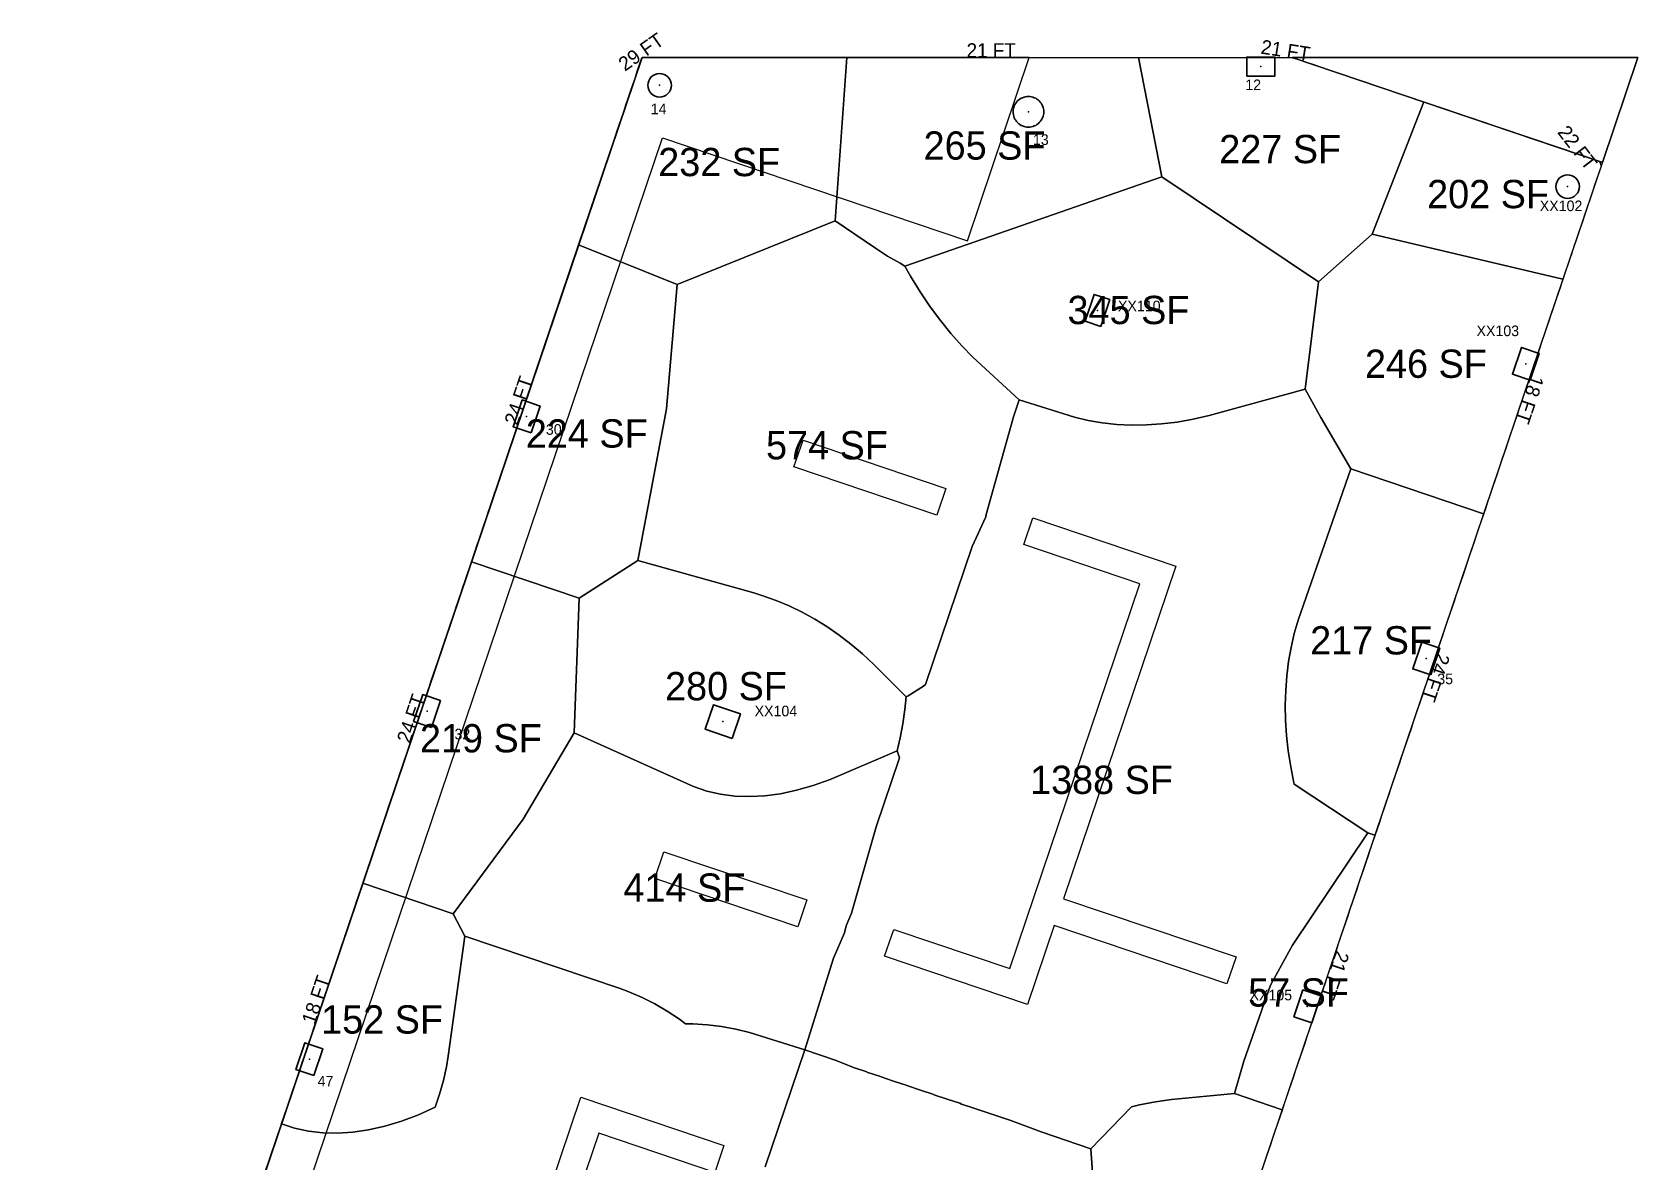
# Model space of a CAD drawing. Header units: metres. Extents: x 29 to 12657, y -13 to 49076.
# Drawn here: x 10664 to 12027, y 39653 to 40612 of the extents above; entities that cross this region are included whole.
import ezdxf
from ezdxf.enums import TextEntityAlignment as Align

# ---------------------------------------------------------------- set-up
doc = ezdxf.new("R2010")
doc.units = ezdxf.units.M
doc.layers.add('COL-IDEN', color=171, linetype='Continuous', lineweight=30)
doc.layers.add('COLS', color=52, linetype='Continuous', lineweight=20)
for name, color, linetype in [('FLOOR_13_AREA_LABELS', 3, 'Continuous'), ('FLOOR_13_BOUNDARY', 5, 'Continuous'), ('FLOOR_13_COLUMNS', 7, 'Continuous'), ('FLOOR_13_FASCADE_COLUMNS', 30, 'Continuous'), ('FLOOR_13_FASCADE_WALLS', 4, 'Continuous'), ('FLOOR_13_LARGE_TRIBUTARY', 6, 'Continuous'), ('FLOOR_13_TRIBUTARY_COL_10', 2, 'Continuous'), ('FLOOR_13_TRIBUTARY_COL_11', 2, 'Continuous'), ('FLOOR_13_TRIBUTARY_COL_12', 2, 'Continuous'), ('FLOOR_13_TRIBUTARY_COL_14', 2, 'Continuous'), ('FLOOR_13_TRIBUTARY_COL_17', 2, 'Continuous'), ('FLOOR_13_TRIBUTARY_COL_18', 2, 'Continuous'), ('FLOOR_13_TRIBUTARY_COL_2', 2, 'Continuous'), ('FLOOR_13_TRIBUTARY_COL_20', 2, 'Continuous'), ('FLOOR_13_TRIBUTARY_COL_3', 2, 'Continuous'), ('FLOOR_13_TRIBUTARY_COL_4', 2, 'Continuous'), ('FLOOR_13_TRIBUTARY_COL_5', 2, 'Continuous'), ('FLOOR_13_TRIBUTARY_COL_6', 2, 'Continuous'), ('FLOOR_13_TRIBUTARY_COL_7', 2, 'Continuous'), ('FLOOR_13_WALL_TRIBUTARY_10', 1, 'Continuous'), ('FLOOR_13_WALL_TRIBUTARY_11', 1, 'Continuous'), ('FLOOR_13_WALL_TRIBUTARY_12', 1, 'Continuous'), ('FLOOR_13_WALL_TRIBUTARY_13', 1, 'Continuous'), ('FLOOR_13_WALL_TRIBUTARY_14', 1, 'Continuous'), ('SLAB-BALCONY', 3, 'Continuous'), ('SLAB-RESIDENTIAL', 6, 'Continuous'), ('WALL', 4, 'Continuous')]:
    doc.layers.add(name, color=color, linetype=linetype)

msp = doc.modelspace()

# ---------------------------------------------------------------- linework, layer by layer
at = {"layer": 'COLS', "lineweight": 30}
for points in [[(11695.1, 40574.9), (11695.1, 40590.9), (11719.1, 40590.9), (11719.1, 40574.9)], [(11571.1, 40362.3), (11557.8, 40366.8), (11565.5, 40389.5), (11578.8, 40385.1)], [(11935.8, 40316.6), (11920.7, 40321.8), (11928.4, 40344.5), (11943.5, 40339.4)], [(11087.5, 40272.1), (11072.3, 40277.2), (11080, 40300), (11095.2, 40294.8)], [(11851.3, 40066.5), (11836.1, 40071.6), (11843.8, 40094.4), (11859, 40089.2)], [(11002.9, 40022), (10987.8, 40027.1), (10995.5, 40049.9), (11010.6, 40044.7)], [(11258.1, 40012.7), (11235.4, 40020.4), (11242.5, 40041.2), (11265.2, 40033.6)], [(11750.3, 39771.3), (11735.1, 39776.4), (11742.8, 39799.2), (11757.9, 39794.1)], [(10903, 39726.4), (10887.8, 39731.6), (10895.5, 39754.3), (10910.7, 39749.2)]]:
    msp.add_lwpolyline(points, close=True, dxfattribs=at)
for points in [[(11206.6, 40567, 0.414214), (11196.6, 40577, 0.414214), (11186.6, 40567, 0.414214), (11196.6, 40557, 0.414214)], [(11522.8, 40544.5, 0.414214), (11509.8, 40557.5, 0.414214), (11496.8, 40544.5, 0.414214), (11509.8, 40531.5, 0.414214)], [(11977.5, 40481, 0.414214), (11967.5, 40491, 0.414214), (11957.5, 40481, 0.414214), (11967.5, 40471, 0.414214)]]:
    msp.add_lwpolyline(points, format="xyb", close=True, dxfattribs=at)
at = {"layer": 'FLOOR_13_BOUNDARY'}
for points in [[(11177.4, 39059), (10979.3, 39059), (10663.9, 39059), (11181.7, 40590.7), (11510.5, 40590.7), (11733.7, 40590.7), (11997.1, 40501.7), (11509.4, 39059), (11478.9, 39059), (11177.4, 39059)], [(11733.7, 40590.7), (12027.2, 40590.7), (11997.2, 40501.6), (11733.7, 40590.7)]]:
    msp.add_lwpolyline(points, close=True, dxfattribs=at)
at = {"layer": 'FLOOR_13_COLUMNS'}
for p in [(11707.1, 40582.9), (11196.6, 40567), (11509.8, 40544.5), (11967.5, 40481), (11568.3, 40375.9), (11932.1, 40330.6), (11083.7, 40286), (11847.5, 40080.4), (10999.2, 40035.9), (11250.3, 40027), (11746.5, 39785.2), (10899.3, 39740.4)]:
    msp.add_point(p, dxfattribs=at)
at = {"layer": 'FLOOR_13_FASCADE_COLUMNS'}
for points in [[(11127.7, 40431.1), (11129.7, 40436.8), (11131.6, 40442.5), (11133.5, 40448.2), (11135.4, 40453.9), (11137.3, 40459.6), (11139.3, 40465.2), (11141.2, 40470.9), (11143.1, 40476.6), (11145, 40482.3), (11147, 40488), (11148.9, 40493.7), (11150.8, 40499.3), (11152.7, 40505), (11154.6, 40510.7), (11156.6, 40516.4), (11158.5, 40522.1), (11160.4, 40527.8), (11162.3, 40533.5), (11164.2, 40539.1), (11166.2, 40544.8), (11168.1, 40550.5), (11170, 40556.2), (11171.9, 40561.9), (11173.9, 40567.6), (11175.8, 40573.2), (11177.7, 40578.9), (11179.6, 40584.6), (11181.5, 40590.3), (11187.2, 40590.7), (11193.2, 40590.7), (11199.2, 40590.7), (11205.2, 40590.7), (11211.2, 40590.7), (11217.2, 40590.7), (11223.2, 40590.7), (11229.2, 40590.7), (11235.2, 40590.7), (11241.2, 40590.7), (11247.2, 40590.7), (11253.2, 40590.7), (11259.2, 40590.7), (11265.2, 40590.7), (11271.2, 40590.7), (11277.2, 40590.7), (11283.2, 40590.7), (11289.2, 40590.7), (11295.2, 40590.7), (11301.2, 40590.7), (11307.2, 40590.7), (11313.2, 40590.7), (11319.2, 40590.7), (11325.2, 40590.7), (11331.2, 40590.7), (11337.2, 40590.7), (11343.2, 40590.7), (11349.2, 40590.7), (11355.2, 40590.7)], [(11355.2, 40590.7), (11361.2, 40590.7), (11367.2, 40590.7), (11373.2, 40590.7), (11379.2, 40590.7), (11385.2, 40590.7), (11391.2, 40590.7), (11397.2, 40590.7), (11403.2, 40590.7), (11409.2, 40590.7), (11415.2, 40590.7), (11421.2, 40590.7), (11427.2, 40590.7), (11433.2, 40590.7), (11439.2, 40590.7), (11445.2, 40590.7), (11451.2, 40590.7), (11457.2, 40590.7), (11463.2, 40590.7), (11469.2, 40590.7), (11475.2, 40590.7), (11481.2, 40590.7), (11487.2, 40590.7), (11493.2, 40590.7), (11499.2, 40590.7), (11505.2, 40590.7), (11511.2, 40590.7), (11517.2, 40590.7), (11523.2, 40590.7), (11529.2, 40590.7), (11535.2, 40590.7), (11541.2, 40590.7), (11547.2, 40590.7), (11553.2, 40590.7), (11559.2, 40590.7), (11565.2, 40590.7), (11571.2, 40590.7), (11577.2, 40590.7), (11583.2, 40590.7), (11589.2, 40590.7), (11595.2, 40590.7), (11601.2, 40590.7)], [(11601.2, 40590.7), (11607.2, 40590.7), (11613.2, 40590.7), (11619.2, 40590.7), (11625.2, 40590.7), (11631.2, 40590.7), (11637.2, 40590.7), (11643.2, 40590.7), (11649.2, 40590.7), (11655.2, 40590.7), (11661.2, 40590.7), (11667.2, 40590.7), (11673.2, 40590.7), (11679.2, 40590.7), (11685.2, 40590.7), (11691.2, 40590.7), (11697.2, 40590.7), (11703.2, 40590.7), (11709.2, 40590.7), (11715.2, 40590.7), (11721.2, 40590.7), (11727.2, 40590.7), (11733.2, 40590.7), (11738.9, 40588.9), (11744.6, 40587), (11750.3, 40585.1), (11756, 40583.2), (11761.7, 40581.3), (11767.4, 40579.3), (11773, 40577.4), (11778.7, 40575.5), (11784.4, 40573.6), (11790.1, 40571.6), (11795.8, 40569.7), (11801.5, 40567.8), (11807.1, 40565.9), (11812.8, 40564), (11818.5, 40562), (11824.2, 40560.1), (11829.9, 40558.2), (11835.6, 40556.3), (11841.2, 40554.4), (11846.9, 40552.4)], [(11846.9, 40552.4), (11852.6, 40550.5), (11858.3, 40548.6), (11864, 40546.7), (11869.7, 40544.7), (11875.4, 40542.8), (11881, 40540.9), (11886.7, 40539), (11892.4, 40537.1), (11898.1, 40535.1), (11903.8, 40533.2), (11909.5, 40531.3), (11915.1, 40529.4), (11920.8, 40527.5), (11926.5, 40525.5), (11932.2, 40523.6), (11937.9, 40521.7), (11943.6, 40519.8), (11949.2, 40517.8), (11954.9, 40515.9), (11960.6, 40514), (11966.3, 40512.1), (11972, 40510.2), (11977.7, 40508.2), (11983.3, 40506.3), (11989, 40504.4), (11994.7, 40502.5), (11996, 40498.4), (11994, 40492.7), (11992.1, 40487), (11990.2, 40481.3), (11988.3, 40475.6), (11986.4, 40469.9), (11984.4, 40464.3), (11982.5, 40458.6), (11980.6, 40452.9), (11978.7, 40447.2), (11976.8, 40441.5), (11974.8, 40435.8), (11972.9, 40430.2), (11971, 40424.5), (11969.1, 40418.8), (11967.2, 40413.1), (11965.2, 40407.4), (11963.3, 40401.7)], [(11037.4, 40164), (11039.4, 40169.7), (11041.3, 40175.4), (11043.2, 40181), (11045.1, 40186.7), (11047, 40192.4), (11049, 40198.1), (11050.9, 40203.8), (11052.8, 40209.5), (11054.7, 40215.1), (11056.6, 40220.8), (11058.6, 40226.5), (11060.5, 40232.2), (11062.4, 40237.9), (11064.3, 40243.6), (11066.3, 40249.3), (11068.2, 40254.9), (11070.1, 40260.6), (11072, 40266.3), (11073.9, 40272), (11075.9, 40277.7), (11077.8, 40283.4), (11079.7, 40289), (11081.6, 40294.7), (11083.5, 40300.4), (11085.5, 40306.1), (11087.4, 40311.8), (11089.3, 40317.5), (11091.2, 40323.1), (11093.2, 40328.8), (11095.1, 40334.5), (11097, 40340.2), (11098.9, 40345.9), (11100.8, 40351.6), (11102.8, 40357.2), (11104.7, 40362.9), (11106.6, 40368.6), (11108.5, 40374.3), (11110.4, 40380), (11112.4, 40385.7), (11114.3, 40391.4), (11116.2, 40397), (11118.1, 40402.7), (11120.1, 40408.4), (11122, 40414.1), (11123.9, 40419.8), (11125.8, 40425.5), (11127.7, 40431.1)], [(11963.3, 40401.7), (11961.4, 40396), (11959.5, 40390.4), (11957.5, 40384.7), (11955.6, 40379), (11953.7, 40373.3), (11951.8, 40367.6), (11949.9, 40361.9), (11947.9, 40356.3), (11946, 40350.6), (11944.1, 40344.9), (11942.2, 40339.2), (11940.3, 40333.5), (11938.3, 40327.8), (11936.4, 40322.2), (11934.5, 40316.5), (11932.6, 40310.8), (11930.6, 40305.1), (11928.7, 40299.4), (11926.8, 40293.7), (11924.9, 40288), (11923, 40282.4), (11921, 40276.7), (11919.1, 40271), (11917.2, 40265.3), (11915.3, 40259.6), (11913.4, 40253.9), (11911.4, 40248.3), (11909.5, 40242.6), (11907.6, 40236.9), (11905.7, 40231.2), (11903.7, 40225.5), (11901.8, 40219.8), (11899.9, 40214.2), (11898, 40208.5), (11896.1, 40202.8)], [(11896.1, 40202.8), (11894.1, 40197.1), (11892.2, 40191.4), (11890.3, 40185.7), (11888.4, 40180.1), (11886.5, 40174.4), (11884.5, 40168.7), (11882.6, 40163), (11880.7, 40157.3), (11878.8, 40151.6), (11876.8, 40145.9), (11874.9, 40140.3), (11873, 40134.6), (11871.1, 40128.9), (11869.2, 40123.2), (11867.2, 40117.5), (11865.3, 40111.8), (11863.4, 40106.2), (11861.5, 40100.5), (11859.6, 40094.8), (11857.6, 40089.1), (11855.7, 40083.4), (11853.8, 40077.7), (11851.9, 40072.1), (11850, 40066.4), (11848, 40060.7), (11846.1, 40055), (11844.2, 40049.3), (11842.3, 40043.6), (11840.3, 40038), (11838.4, 40032.3), (11836.5, 40026.6), (11834.6, 40020.9), (11832.7, 40015.2), (11830.7, 40009.5), (11828.8, 40003.8), (11826.9, 39998.2), (11825, 39992.5), (11823.1, 39986.8), (11821.1, 39981.1), (11819.2, 39975.4), (11817.3, 39969.7), (11815.4, 39964.1), (11813.4, 39958.4), (11811.5, 39952.7), (11809.6, 39947), (11807.7, 39941.3), (11805.8, 39935.6), (11803.8, 39930)], [(10945.2, 39891.2), (10947.1, 39896.8), (10949, 39902.5), (10951, 39908.2), (10952.9, 39913.9), (10954.8, 39919.6), (10956.7, 39925.3), (10958.7, 39930.9), (10960.6, 39936.6), (10962.5, 39942.3), (10964.4, 39948), (10966.3, 39953.7), (10968.3, 39959.4), (10970.2, 39965.1), (10972.1, 39970.7), (10974, 39976.4), (10975.9, 39982.1), (10977.9, 39987.8), (10979.8, 39993.5), (10981.7, 39999.2), (10983.6, 40004.8), (10985.6, 40010.5), (10987.5, 40016.2), (10989.4, 40021.9), (10991.3, 40027.6), (10993.2, 40033.3), (10995.2, 40038.9), (10997.1, 40044.6), (10999, 40050.3), (11000.9, 40056), (11002.8, 40061.7), (11004.8, 40067.4), (11006.7, 40073), (11008.6, 40078.7), (11010.5, 40084.4), (11012.5, 40090.1), (11014.4, 40095.8), (11016.3, 40101.5), (11018.2, 40107.2), (11020.1, 40112.8), (11022.1, 40118.5), (11024, 40124.2), (11025.9, 40129.9), (11027.8, 40135.6), (11029.7, 40141.3), (11031.7, 40146.9), (11033.6, 40152.6), (11035.5, 40158.3), (11037.4, 40164)], [(11803.8, 39930), (11801.9, 39924.3), (11800, 39918.6), (11798.1, 39912.9), (11796.2, 39907.2), (11794.2, 39901.5), (11792.3, 39895.8), (11790.4, 39890.2), (11788.5, 39884.5), (11786.5, 39878.8), (11784.6, 39873.1), (11782.7, 39867.4), (11780.8, 39861.7), (11778.9, 39856.1), (11776.9, 39850.4), (11775, 39844.7), (11773.1, 39839), (11771.2, 39833.3), (11769.3, 39827.6), (11767.3, 39822), (11765.4, 39816.3), (11763.5, 39810.6), (11761.6, 39804.9), (11759.6, 39799.2), (11757.7, 39793.5), (11755.8, 39787.9), (11753.9, 39782.2), (11752, 39776.5), (11750, 39770.8), (11748.1, 39765.1), (11746.2, 39759.4), (11744.3, 39753.7), (11742.4, 39748.1), (11740.4, 39742.4), (11738.5, 39736.7), (11736.6, 39731), (11734.7, 39725.3), (11732.8, 39719.6), (11730.8, 39714), (11728.9, 39708.3), (11727, 39702.6), (11725.1, 39696.9)], [(10876, 39686.5), (10878, 39692.2), (10879.9, 39697.9), (10881.8, 39703.6), (10883.7, 39709.3), (10885.6, 39715), (10887.6, 39720.6), (10889.5, 39726.3), (10891.4, 39732), (10893.3, 39737.7), (10895.3, 39743.4), (10897.2, 39749.1), (10899.1, 39754.7), (10901, 39760.4), (10902.9, 39766.1), (10904.9, 39771.8), (10906.8, 39777.5), (10908.7, 39783.2), (10910.6, 39788.8), (10912.5, 39794.5), (10914.5, 39800.2), (10916.4, 39805.9), (10918.3, 39811.6), (10920.2, 39817.3), (10922.2, 39822.9), (10924.1, 39828.6), (10926, 39834.3), (10927.9, 39840), (10929.8, 39845.7), (10931.8, 39851.4), (10933.7, 39857.1), (10935.6, 39862.7), (10937.5, 39868.4), (10939.4, 39874.1), (10941.4, 39879.8), (10943.3, 39885.5), (10945.2, 39891.2)], [(11725.1, 39696.9), (11723.1, 39691.2), (11721.2, 39685.5), (11719.3, 39679.9), (11717.4, 39674.2), (11715.5, 39668.5), (11713.5, 39662.8), (11711.6, 39657.1), (11709.7, 39651.4)]]:
    msp.add_lwpolyline(points, dxfattribs=at)
at = {"layer": 'FLOOR_13_FASCADE_WALLS'}
msp.add_lwpolyline([(10864.5, 39652.4), (10866.4, 39658.1), (10868.4, 39663.8), (10870.3, 39669.5), (10872.2, 39675.2), (10874.1, 39680.8), (10876, 39686.5)], dxfattribs=at)
at = {"layer": 'FLOOR_13_LARGE_TRIBUTARY'}
for points in [[(11345.8, 40452.1), (11211.6, 40397.8), (11127.9, 40431.5), (11181.7, 40590.7), (11355.7, 40590.7), (11345.8, 40452.1)], [(11345.8, 40452.1), (11355.7, 40590.7), (11510.5, 40590.7), (11603.2, 40590.7), (11622.9, 40489.3), (11404.9, 40413.6), (11400.8, 40415.9), (11390.2, 40422.1), (11379.8, 40428.7), (11345.8, 40452.1)], [(11801.5, 40440.7), (11756, 40400.1), (11622.9, 40489.3), (11603.2, 40590.7), (11733.7, 40590.7), (11845.5, 40552.9), (11801.5, 40440.7)], [(11801.5, 40440.7), (11845.5, 40552.9), (11997.1, 40501.7), (11963.6, 40402.5), (11801.5, 40440.7)], [(11404.9, 40413.6), (11622.9, 40489.3), (11756, 40400.1), (11744.7, 40309), (11663.2, 40286.7), (11649.5, 40283.6), (11636, 40281.2), (11622.8, 40279.6), (11609.9, 40278.7), (11597.1, 40278.6), (11584.7, 40279.2), (11572.5, 40280.5), (11560.5, 40282.6), (11548.8, 40285.4), (11502, 40300), (11462.5, 40336.2), (11453.1, 40345.8), (11443.9, 40356.2), (11435, 40367.3), (11426.3, 40379.1), (11417.9, 40391.7), (11409.7, 40405), (11404.9, 40413.6)], [(11338.7, 40107.5), (11328.3, 40114), (11317.6, 40119.9), (11306.7, 40125.1), (11295.6, 40129.8), (11284.3, 40133.8), (11276.6, 40136.1), (11178.1, 40163.6), (11202.5, 40292.3), (11211.6, 40397.8), (11345.8, 40452.1), (11379.8, 40428.7), (11390.2, 40422.1), (11400.8, 40415.9), (11404.9, 40413.6), (11409.7, 40405), (11417.9, 40391.7), (11426.3, 40379.1), (11435, 40367.3), (11443.9, 40356.2), (11453.1, 40345.8), (11462.5, 40336.2), (11502, 40300), (11497.1, 40285.6), (11473.8, 40202.7), (11473.5, 40200.7), (11462, 40175.6), (11422.4, 40058.4), (11420.6, 40057.1), (11407.7, 40048.8), (11406.1, 40047.8), (11378.6, 40075.5), (11368.9, 40084.4), (11359.1, 40092.7), (11349, 40100.4), (11338.7, 40107.5)], [(11783.6, 40241.4), (11758.1, 40284.9), (11744.7, 40309), (11756, 40400.1), (11801.5, 40440.7), (11963.6, 40402.5), (11896.2, 40203.3), (11783.6, 40241.4)], [(11211.6, 40397.8), (11202.5, 40292.3), (11178.1, 40163.6), (11128.3, 40131.6), (11036.9, 40162.5), (11127.9, 40431.5), (11211.6, 40397.8)], [(11441.6, 39706.1), (11440, 39706.7), (11430.2, 39709.9), (11428.6, 39710.6), (11418.9, 39713.8), (11417.3, 39714.4), (11407.5, 39717.6), (11405.9, 39718.3), (11396.1, 39721.5), (11394.5, 39722.1), (11384.8, 39725.3), (11383.2, 39725.9), (11373.4, 39729.1), (11371.8, 39729.8), (11362, 39733), (11345.8, 39739.4), (11319.8, 39748.2), (11319.8, 39748.3), (11344.2, 39826), (11353.5, 39847.5), (11355.1, 39853.6), (11359.6, 39864.2), (11380.4, 39937.7), (11400.2, 39996.1), (11398.6, 40001.2), (11398.2, 40002.2), (11400.8, 40013.1), (11403.1, 40025), (11404.9, 40037.1), (11406.1, 40047.8), (11407.7, 40048.8), (11420.6, 40057.1), (11422.4, 40058.4), (11462, 40175.6), (11473.5, 40200.7), (11473.8, 40202.7), (11497.1, 40285.6), (11502, 40300), (11548.8, 40285.4), (11560.5, 40282.6), (11572.5, 40280.5), (11584.7, 40279.2), (11597.1, 40278.6), (11609.9, 40278.7), (11622.8, 40279.6), (11636, 40281.2), (11649.5, 40283.6), (11663.2, 40286.7), (11744.7, 40309), (11758.1, 40284.9), (11783.6, 40241.4), (11738.9, 40113.1), (11735.5, 40101.6), (11732.8, 40089.8), (11730.7, 40077.9), (11729.1, 40065.8), (11728.2, 40053.4), (11727.8, 40040.9), (11728.1, 40028.1), (11729, 40015.1), (11730.4, 40002), (11732.5, 39988.6), (11735.2, 39975), (11735.5, 39973.7), (11797.9, 39932.6), (11734.1, 39837.1), (11715.3, 39803.1), (11692.6, 39738.7), (11684.7, 39711.1), (11631.1, 39706.2), (11617.7, 39704.3), (11604.1, 39701.5), (11597.3, 39699.8), (11562.8, 39664.3), (11520.5, 39678.6), (11494.9, 39688.4), (11464.3, 39698.4), (11462.7, 39699), (11453, 39702.2), (11451.4, 39702.9), (11441.6, 39706.1)], [(11797.9, 39932.6), (11735.5, 39973.7), (11735.2, 39975), (11732.5, 39988.6), (11730.4, 40002), (11729, 40015.1), (11728.1, 40028.1), (11727.8, 40040.9), (11728.2, 40053.4), (11729.1, 40065.8), (11730.7, 40077.9), (11732.8, 40089.8), (11735.5, 40101.6), (11738.9, 40113.1), (11783.6, 40241.4), (11896.2, 40203.3), (11804, 39930.5), (11797.9, 39932.6)], [(11128.3, 40131.6), (11178.1, 40163.6), (11276.6, 40136.1), (11284.3, 40133.8), (11295.6, 40129.8), (11306.7, 40125.1), (11317.6, 40119.9), (11328.3, 40114), (11338.7, 40107.5), (11349, 40100.4), (11359.1, 40092.7), (11368.9, 40084.4), (11378.6, 40075.5), (11406.1, 40047.8), (11404.9, 40037.1), (11403.1, 40025), (11400.8, 40013.1), (11398.2, 40002.2), (11341.4, 39977.8), (11326.9, 39972.6), (11312.9, 39968.6), (11299.2, 39965.6), (11286, 39963.8), (11273.1, 39963.2), (11260.5, 39963.6), (11248.4, 39965.2), (11236.7, 39967.9), (11225.3, 39971.7), (11124.2, 40017.5), (11128.3, 40131.6)], [(11128.3, 40131.6), (11124.2, 40017.5), (11080.7, 39944.2), (11021.5, 39863.7), (10944.7, 39889.7), (11036.9, 40162.5), (11128.3, 40131.6)], [(11224.8, 39770.4), (11218.6, 39770.5), (11213.4, 39774.3), (11203.1, 39781.2), (11192.5, 39787.3), (11181.7, 39792.8), (11170.6, 39797.6), (11163.1, 39800.3), (11031.4, 39844.8), (11021.5, 39863.7), (11080.7, 39944.2), (11124.2, 40017.5), (11225.3, 39971.7), (11236.7, 39967.9), (11248.4, 39965.2), (11260.5, 39963.6), (11273.1, 39963.2), (11286, 39963.8), (11299.2, 39965.6), (11312.9, 39968.6), (11326.9, 39972.6), (11341.4, 39977.8), (11398.2, 40002.2), (11398.6, 40001.2), (11400.2, 39996.1), (11380.4, 39937.7), (11359.6, 39864.2), (11355.1, 39853.6), (11353.5, 39847.5), (11344.2, 39826), (11319.8, 39748.3), (11272.9, 39763), (11261.3, 39765.9), (11249.3, 39768.1), (11237.2, 39769.6), (11224.8, 39770.4)], [(11684.7, 39711.1), (11692.6, 39738.7), (11715.3, 39803.1), (11734.1, 39837.1), (11797.9, 39932.6), (11804, 39930.5), (11725.2, 39697.4), (11684.7, 39711.1)], [(11021.5, 39863.7), (11031.4, 39844.8), (11017.2, 39743), (11015.7, 39734), (11013.1, 39722.2), (11009.9, 39710.6), (11006.2, 39699.5), (10991.9, 39693.2), (10977.4, 39687.7), (10963.3, 39683.5), (10949.6, 39680.3), (10936.2, 39678.4), (10923.3, 39677.5), (10910.7, 39677.8), (10898.5, 39679.3), (10886.8, 39681.9), (10875.7, 39685.6), (10944.7, 39889.7), (11021.5, 39863.7)], [(11620.9, 39498.4), (11573.8, 39531.6), (11573, 39532.2), (11572.6, 39535.2), (11571, 39548.4), (11562.8, 39664.3), (11597.3, 39699.8), (11604.1, 39701.5), (11617.7, 39704.3), (11631.1, 39706.2), (11684.7, 39711.1), (11725.2, 39697.4), (11654.2, 39487.1), (11620.9, 39498.4)]]:
    msp.add_lwpolyline(points, close=True, dxfattribs=at)
for points in [[(10856.8, 39629.8), (10875.7, 39685.6), (10886.8, 39681.9), (10898.5, 39679.3), (10910.7, 39677.8), (10923.3, 39677.5), (10936.2, 39678.4), (10949.6, 39680.3), (10963.3, 39683.5), (10977.4, 39687.7), (10991.9, 39693.2), (11006.2, 39699.5), (11009.9, 39710.6), (11013.1, 39722.2), (11015.7, 39734), (11017.2, 39743), (11031.4, 39844.8), (11163.1, 39800.3), (11170.6, 39797.6), (11181.7, 39792.8), (11192.5, 39787.3), (11203.1, 39781.2), (11213.4, 39774.3), (11218.6, 39770.5), (11224.8, 39770.4), (11237.2, 39769.6), (11249.3, 39768.1), (11261.3, 39765.9), (11272.9, 39763), (11319.8, 39748.3), (11319.8, 39748.2), (11286.2, 39648.9)], [(11286.2, 39648.9), (11319.8, 39748.2), (11345.8, 39739.4), (11362, 39733), (11371.8, 39729.8), (11373.4, 39729.1), (11383.2, 39725.9), (11384.8, 39725.3), (11394.5, 39722.1), (11396.1, 39721.5), (11405.9, 39718.3), (11407.5, 39717.6), (11417.3, 39714.4), (11418.9, 39713.8), (11428.6, 39710.6), (11430.2, 39709.9), (11440, 39706.7), (11441.6, 39706.1), (11451.4, 39702.9), (11453, 39702.2), (11462.7, 39699), (11464.3, 39698.4), (11494.9, 39688.4), (11520.5, 39678.6), (11562.8, 39664.3), (11571, 39548.4)]]:
    msp.add_lwpolyline(points, dxfattribs=at)
at = {"layer": 'FLOOR_13_TRIBUTARY_COL_10'}
msp.add_lwpolyline([(11620.9, 39498.4), (11573.8, 39531.6), (11573, 39532.2), (11572.6, 39535.2), (11571, 39548.4), (11562.8, 39664.3), (11597.3, 39699.8), (11604.1, 39701.5), (11617.7, 39704.3), (11631.1, 39706.2), (11684.7, 39711.1), (11725.2, 39697.4), (11654.2, 39487.1), (11620.9, 39498.4)], close=True, dxfattribs=at)
at = {"layer": 'FLOOR_13_TRIBUTARY_COL_11'}
msp.add_lwpolyline([(11684.7, 39711.1), (11692.6, 39738.7), (11715.3, 39803.1), (11734.1, 39837.1), (11797.9, 39932.6), (11804, 39930.5), (11725.2, 39697.4), (11684.7, 39711.1)], close=True, dxfattribs=at)
at = {"layer": 'FLOOR_13_TRIBUTARY_COL_12'}
msp.add_lwpolyline([(11404.9, 40413.6), (11622.9, 40489.3), (11756, 40400.1), (11744.7, 40309), (11663.2, 40286.7), (11649.5, 40283.6), (11636, 40281.2), (11622.8, 40279.6), (11609.9, 40278.7), (11597.1, 40278.6), (11584.7, 40279.2), (11572.5, 40280.5), (11560.5, 40282.6), (11548.8, 40285.4), (11502, 40300), (11462.5, 40336.2), (11453.1, 40345.8), (11443.9, 40356.2), (11435, 40367.3), (11426.3, 40379.1), (11417.9, 40391.7), (11409.7, 40405), (11404.9, 40413.6)], close=True, dxfattribs=at)
at = {"layer": 'FLOOR_13_TRIBUTARY_COL_14'}
msp.add_lwpolyline([(11128.3, 40131.6), (11178.1, 40163.6), (11276.6, 40136.1), (11284.3, 40133.8), (11295.6, 40129.8), (11306.7, 40125.1), (11317.6, 40119.9), (11328.3, 40114), (11338.7, 40107.5), (11349, 40100.4), (11359.1, 40092.7), (11368.9, 40084.4), (11378.6, 40075.5), (11406.1, 40047.8), (11404.9, 40037.1), (11403.1, 40025), (11400.8, 40013.1), (11398.2, 40002.2), (11341.4, 39977.8), (11326.9, 39972.6), (11312.9, 39968.6), (11299.2, 39965.6), (11286, 39963.8), (11273.1, 39963.2), (11260.5, 39963.6), (11248.4, 39965.2), (11236.7, 39967.9), (11225.3, 39971.7), (11124.2, 40017.5), (11128.3, 40131.6)], close=True, dxfattribs=at)
at = {"layer": 'FLOOR_13_TRIBUTARY_COL_17'}
msp.add_lwpolyline([(11801.5, 40440.7), (11845.5, 40552.9), (11997.1, 40501.7), (11963.6, 40402.5), (11801.5, 40440.7)], close=True, dxfattribs=at)
at = {"layer": 'FLOOR_13_TRIBUTARY_COL_18'}
msp.add_lwpolyline([(11345.8, 40452.1), (11211.6, 40397.8), (11127.9, 40431.5), (11181.7, 40590.7), (11355.7, 40590.7), (11345.8, 40452.1)], close=True, dxfattribs=at)
at = {"layer": 'FLOOR_13_TRIBUTARY_COL_2'}
msp.add_lwpolyline([(11801.5, 40440.7), (11756, 40400.1), (11622.9, 40489.3), (11603.2, 40590.7), (11733.7, 40590.7), (11845.5, 40552.9), (11801.5, 40440.7)], close=True, dxfattribs=at)
at = {"layer": 'FLOOR_13_TRIBUTARY_COL_20'}
msp.add_lwpolyline([(11345.8, 40452.1), (11355.7, 40590.7), (11510.5, 40590.7), (11603.2, 40590.7), (11622.9, 40489.3), (11404.9, 40413.6), (11400.8, 40415.9), (11390.2, 40422.1), (11379.8, 40428.7), (11345.8, 40452.1)], close=True, dxfattribs=at)
at = {"layer": 'FLOOR_13_TRIBUTARY_COL_3'}
msp.add_lwpolyline([(11783.6, 40241.4), (11758.1, 40284.9), (11744.7, 40309), (11756, 40400.1), (11801.5, 40440.7), (11963.6, 40402.5), (11896.2, 40203.3), (11783.6, 40241.4)], close=True, dxfattribs=at)
at = {"layer": 'FLOOR_13_TRIBUTARY_COL_4'}
msp.add_lwpolyline([(11797.9, 39932.6), (11735.5, 39973.7), (11735.2, 39975), (11732.5, 39988.6), (11730.4, 40002), (11729, 40015.1), (11728.1, 40028.1), (11727.8, 40040.9), (11728.2, 40053.4), (11729.1, 40065.8), (11730.7, 40077.9), (11732.8, 40089.8), (11735.5, 40101.6), (11738.9, 40113.1), (11783.6, 40241.4), (11896.2, 40203.3), (11804, 39930.5), (11797.9, 39932.6)], close=True, dxfattribs=at)
at = {"layer": 'FLOOR_13_TRIBUTARY_COL_5'}
msp.add_lwpolyline([(11211.6, 40397.8), (11202.5, 40292.3), (11178.1, 40163.6), (11128.3, 40131.6), (11036.9, 40162.5), (11127.9, 40431.5), (11211.6, 40397.8)], close=True, dxfattribs=at)
at = {"layer": 'FLOOR_13_TRIBUTARY_COL_6'}
msp.add_lwpolyline([(11128.3, 40131.6), (11124.2, 40017.5), (11080.7, 39944.2), (11021.5, 39863.7), (10944.7, 39889.7), (11036.9, 40162.5), (11128.3, 40131.6)], close=True, dxfattribs=at)
at = {"layer": 'FLOOR_13_TRIBUTARY_COL_7'}
msp.add_lwpolyline([(11021.5, 39863.7), (11031.4, 39844.8), (11017.2, 39743), (11015.7, 39734), (11013.1, 39722.2), (11009.9, 39710.6), (11006.2, 39699.5), (10991.9, 39693.2), (10977.4, 39687.7), (10963.3, 39683.5), (10949.6, 39680.3), (10936.2, 39678.4), (10923.3, 39677.5), (10910.7, 39677.8), (10898.5, 39679.3), (10886.8, 39681.9), (10875.7, 39685.6), (10944.7, 39889.7), (11021.5, 39863.7)], close=True, dxfattribs=at)
at = {"layer": 'FLOOR_13_WALL_TRIBUTARY_10'}
msp.add_lwpolyline([(11338.7, 40107.5), (11328.3, 40114), (11317.6, 40119.9), (11306.7, 40125.1), (11295.6, 40129.8), (11284.3, 40133.8), (11276.6, 40136.1), (11178.1, 40163.6), (11202.5, 40292.3), (11211.6, 40397.8), (11345.8, 40452.1), (11379.8, 40428.7), (11390.2, 40422.1), (11400.8, 40415.9), (11404.9, 40413.6), (11409.7, 40405), (11417.9, 40391.7), (11426.3, 40379.1), (11435, 40367.3), (11443.9, 40356.2), (11453.1, 40345.8), (11462.5, 40336.2), (11502, 40300), (11497.1, 40285.6), (11473.8, 40202.7), (11473.5, 40200.7), (11462, 40175.6), (11422.4, 40058.4), (11420.6, 40057.1), (11407.7, 40048.8), (11406.1, 40047.8), (11378.6, 40075.5), (11368.9, 40084.4), (11359.1, 40092.7), (11349, 40100.4), (11338.7, 40107.5)], close=True, dxfattribs=at)
at = {"layer": 'FLOOR_13_WALL_TRIBUTARY_11'}
msp.add_lwpolyline([(11441.6, 39706.1), (11440, 39706.7), (11430.2, 39709.9), (11428.6, 39710.6), (11418.9, 39713.8), (11417.3, 39714.4), (11407.5, 39717.6), (11405.9, 39718.3), (11396.1, 39721.5), (11394.5, 39722.1), (11384.8, 39725.3), (11383.2, 39725.9), (11373.4, 39729.1), (11371.8, 39729.8), (11362, 39733), (11345.8, 39739.4), (11319.8, 39748.2), (11319.8, 39748.3), (11344.2, 39826), (11353.5, 39847.5), (11355.1, 39853.6), (11359.6, 39864.2), (11380.4, 39937.7), (11400.2, 39996.1), (11398.6, 40001.2), (11398.2, 40002.2), (11400.8, 40013.1), (11403.1, 40025), (11404.9, 40037.1), (11406.1, 40047.8), (11407.7, 40048.8), (11420.6, 40057.1), (11422.4, 40058.4), (11462, 40175.6), (11473.5, 40200.7), (11473.8, 40202.7), (11497.1, 40285.6), (11502, 40300), (11548.8, 40285.4), (11560.5, 40282.6), (11572.5, 40280.5), (11584.7, 40279.2), (11597.1, 40278.6), (11609.9, 40278.7), (11622.8, 40279.6), (11636, 40281.2), (11649.5, 40283.6), (11663.2, 40286.7), (11744.7, 40309), (11758.1, 40284.9), (11783.6, 40241.4), (11738.9, 40113.1), (11735.5, 40101.6), (11732.8, 40089.8), (11730.7, 40077.9), (11729.1, 40065.8), (11728.2, 40053.4), (11727.8, 40040.9), (11728.1, 40028.1), (11729, 40015.1), (11730.4, 40002), (11732.5, 39988.6), (11735.2, 39975), (11735.5, 39973.7), (11797.9, 39932.6), (11734.1, 39837.1), (11715.3, 39803.1), (11692.6, 39738.7), (11684.7, 39711.1), (11631.1, 39706.2), (11617.7, 39704.3), (11604.1, 39701.5), (11597.3, 39699.8), (11562.8, 39664.3), (11520.5, 39678.6), (11494.9, 39688.4), (11464.3, 39698.4), (11462.7, 39699), (11453, 39702.2), (11451.4, 39702.9), (11441.6, 39706.1)], close=True, dxfattribs=at)
at = {"layer": 'FLOOR_13_WALL_TRIBUTARY_12'}
msp.add_lwpolyline([(11224.8, 39770.4), (11218.6, 39770.5), (11213.4, 39774.3), (11203.1, 39781.2), (11192.5, 39787.3), (11181.7, 39792.8), (11170.6, 39797.6), (11163.1, 39800.3), (11031.4, 39844.8), (11021.5, 39863.7), (11080.7, 39944.2), (11124.2, 40017.5), (11225.3, 39971.7), (11236.7, 39967.9), (11248.4, 39965.2), (11260.5, 39963.6), (11273.1, 39963.2), (11286, 39963.8), (11299.2, 39965.6), (11312.9, 39968.6), (11326.9, 39972.6), (11341.4, 39977.8), (11398.2, 40002.2), (11398.6, 40001.2), (11400.2, 39996.1), (11380.4, 39937.7), (11359.6, 39864.2), (11355.1, 39853.6), (11353.5, 39847.5), (11344.2, 39826), (11319.8, 39748.3), (11272.9, 39763), (11261.3, 39765.9), (11249.3, 39768.1), (11237.2, 39769.6), (11224.8, 39770.4)], close=True, dxfattribs=at)
at = {"layer": 'FLOOR_13_WALL_TRIBUTARY_13'}
msp.add_lwpolyline([(11286.2, 39648.9), (11319.8, 39748.2), (11345.8, 39739.4), (11362, 39733), (11371.8, 39729.8), (11373.4, 39729.1), (11383.2, 39725.9), (11384.8, 39725.3), (11394.5, 39722.1), (11396.1, 39721.5), (11405.9, 39718.3), (11407.5, 39717.6), (11417.3, 39714.4), (11418.9, 39713.8), (11428.6, 39710.6), (11430.2, 39709.9), (11440, 39706.7), (11441.6, 39706.1), (11451.4, 39702.9), (11453, 39702.2), (11462.7, 39699), (11464.3, 39698.4), (11494.9, 39688.4), (11520.5, 39678.6), (11562.8, 39664.3), (11571, 39548.4)], dxfattribs=at)
at = {"layer": 'FLOOR_13_WALL_TRIBUTARY_14'}
msp.add_lwpolyline([(10856.8, 39629.8), (10875.7, 39685.6), (10886.8, 39681.9), (10898.5, 39679.3), (10910.7, 39677.8), (10923.3, 39677.5), (10936.2, 39678.4), (10949.6, 39680.3), (10963.3, 39683.5), (10977.4, 39687.7), (10991.9, 39693.2), (11006.2, 39699.5), (11009.9, 39710.6), (11013.1, 39722.2), (11015.7, 39734), (11017.2, 39743), (11031.4, 39844.8), (11163.1, 39800.3), (11170.6, 39797.6), (11181.7, 39792.8), (11192.5, 39787.3), (11203.1, 39781.2), (11213.4, 39774.3), (11218.6, 39770.5), (11224.8, 39770.4), (11237.2, 39769.6), (11249.3, 39768.1), (11261.3, 39765.9), (11272.9, 39763), (11319.8, 39748.3), (11319.8, 39748.2), (11286.2, 39648.9)], dxfattribs=at)
at = {"layer": 'SLAB-BALCONY'}
for points in [[(10979.3, 39059), (10999.1, 39117.7), (10752.5, 39201.1), (11199.1, 40522.4), (11457.9, 40434.9), (11510.5, 40590.7), (11181.7, 40590.7), (10663.9, 39059)], [(11733.7, 40590.7), (11997.2, 40501.6), (12027.2, 40590.7)]]:
    msp.add_lwpolyline(points, close=True, dxfattribs=at)
at = {"layer": 'SLAB-RESIDENTIAL'}
msp.add_lwpolyline([(11510.5, 40590.7), (11733.7, 40590.7), (11997.1, 40501.7), (11509.4, 39059), (11478.9, 39059), (11208.4, 39150.4), (11177.4, 39059), (10979.3, 39059), (10999.1, 39117.7), (10752.5, 39201.1), (11199.1, 40522.4), (11457.9, 40434.9)], close=True, dxfattribs=at)
at = {"layer": 'WALL'}
for points in [[(11318.4, 40265.8), (11439.6, 40224.8), (11431.9, 40202.1), (11310.7, 40243.1)], [(11513.5, 40199.9), (11634.8, 40158.9), (11539.4, 39876.6), (11686, 39827.1), (11678.3, 39804.3), (11531.7, 39853.9), (11509, 39786.8), (11387.7, 39827.8), (11395.4, 39850.5), (11494, 39817.2), (11604.4, 40143.8), (11505.8, 40177.1)], [(11200.3, 39916.5), (11321.5, 39875.5), (11313.9, 39852.8), (11192.6, 39893.8)], [(11251.3, 39667), (11243.6, 39644.3), (11144.9, 39677.7), (11073.5, 39466.4), (11172, 39433.1), (11164.3, 39410.4), (11043, 39451.4), (11070.2, 39531.8), (10845.9, 39607.6), (10855.3, 39629.8), (11077.9, 39554.5), (11129.8, 39708.1)]]:
    msp.add_lwpolyline(points, close=True, dxfattribs=at)

# ---------------------------------------------------------------- texts
at = {"layer": 'COL-IDEN', "char_height": 9, "width": 16.968, "attachment_point": 1}
for s, insert in [('12', (11693.9, 40571.9)), ('14', (11189.1, 40551.5)), ('13', (11513.6, 40525.4)), ('XX102', (11943.9, 40469.2)), ('XX110', (11585.8, 40384.2)), ('XX103', (11890.2, 40363.1)), ('30', (11100.1, 40279.4)), ('35', (11856.9, 40067.6)), ('XX104', (11277.3, 40040.4)), ('32', (11022.5, 40020.8)), ('XX105', (11697.5, 39799.3)), ('47', (10906.3, 39726.2))]:
    msp.add_mtext(s, dxfattribs=dict(at, insert=insert))
at = {"layer": 'FLOOR_13_AREA_LABELS'}
for s, p in [('265 SF', (11472.5, 40515.9)), ('227 SF', (11723.5, 40512.9)), ('232 SF', (11247.2, 40501.9)), ('202 SF', (11900, 40474.7)), ('345 SF', (11594.7, 40376.3)), ('246 SF', (11847.2, 40330.7)), ('224 SF', (11134.8, 40271.5)), ('574 SF', (11338.7, 40261.5)), ('217 SF', (11800.7, 40095.9)), ('280 SF', (11253, 40057)), ('219 SF', (11044.9, 40012.8)), ('1388 SF', (11571.8, 39977.5)), ('414 SF', (11217.7, 39886)), ('57 SF', (11739.1, 39797)), ('152 SF', (10961, 39774.1))]:
    msp.add_text(s, height=24, dxfattribs=at).set_placement(p, align=Align.MIDDLE_CENTER)
at = {"layer": 'FLOOR_13_FASCADE_COLUMNS'}
for s, rotation, p in [('29 FT', 35.05, (11180.9, 40595.4)), ('21 FT', -8.8586, (11728.1, 40596.7)), ('22 FT', -52.3236, (11975.9, 40514.1)), ('24 FT', 71.3229, (11076.9, 40299.5)), ('18 FT', -108.6761, (11935.4, 40300.3)), ('24 FT', -108.6761, (11855.6, 40064.4)), ('24 FT', 71.3229, (10985.6, 40029.5)), ('21 FT', -108.6761, (11770.1, 39811.5)), ('18 FT', 71.3229, (10904.9, 39790.8))]:
    msp.add_text(s, height=12, rotation=rotation, dxfattribs=at).set_placement(p, align=Align.MIDDLE_CENTER)
msp.add_text('21 FT', height=12, dxfattribs=at).set_placement((11478.2, 40596.7), align=Align.MIDDLE_CENTER)

doc.saveas('drawing.dxf')
